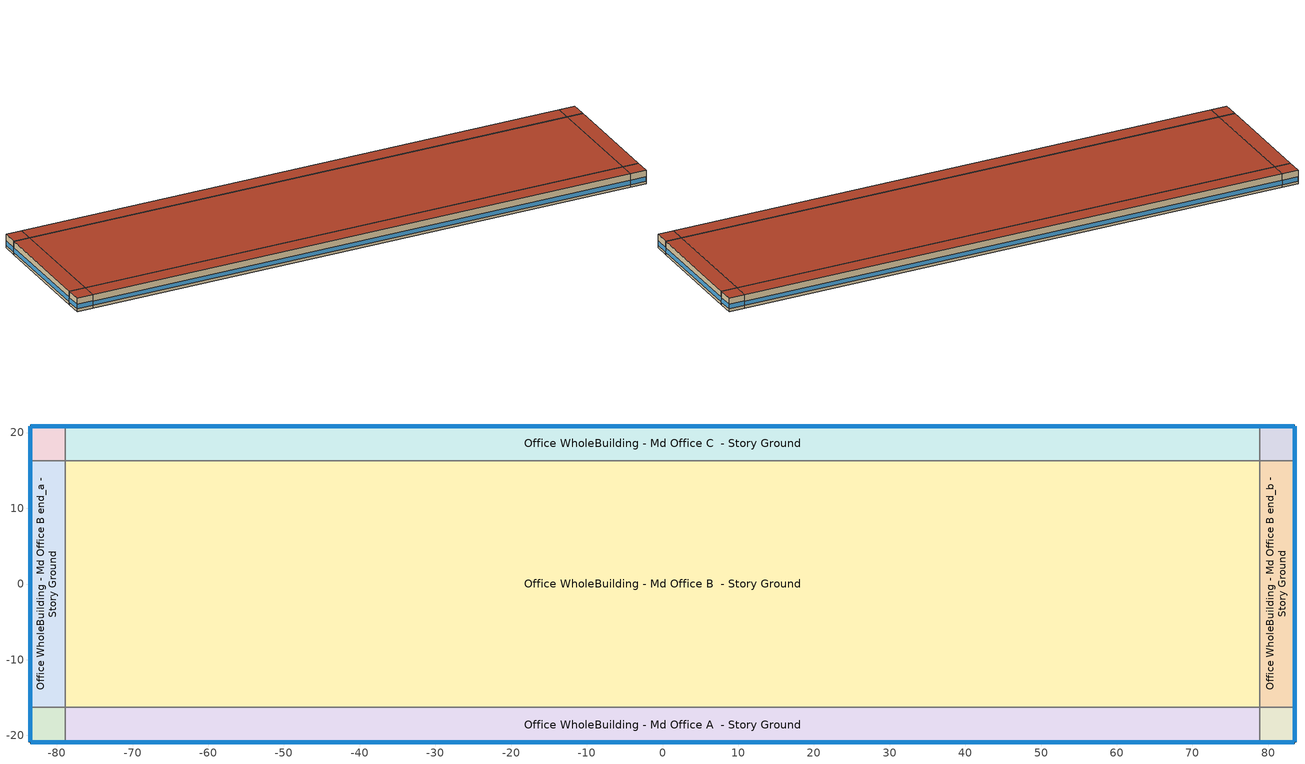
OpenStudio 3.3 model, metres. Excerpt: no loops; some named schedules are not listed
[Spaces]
Office WholeBuilding - Md Office A end_a - Story Ground
 floor ground (Typical Insulated Carpeted 6in Slab Floor): -83.47,-20.87 -83.47,-16.3 -78.9,-16.3 -78.9,-20.87 z0
 wall outside (Typical Insulated Exterior Mass Wall R-8.13 1): -83.47,-16.3 -83.47,-20.87 -78.9,-20.87 z0:3.96
 wall to Office WholeBuilding - Md Office B end_a - Story Ground: -78.9,-16.3 -83.47,-16.3 z0:3.96
 wall to Office WholeBuilding - Md Office A  - Story Ground: -78.9,-20.87 -78.9,-16.3 z0:3.96
 window (U 0.62 SHGC 0.25 Dbl Ref-C-H Clr 6mm/6mm Air): -83.47,-16.32 -83.47,-20.84 / -83.45,-20.87 -78.93,-20.87 z0.76:2.08
 roof outside (Typical IEAD Roof - Highly Reflective R-20.83 1): -78.9,-20.87 -78.9,-16.3 -83.47,-16.3 -83.47,-20.87 z3.96
Office WholeBuilding - Md Office B end_a - Story Ground
 floor ground (Typical Insulated Carpeted 6in Slab Floor): -83.47,-16.3 -83.47,16.3 -78.9,16.3 -78.9,-16.3 z0
 wall outside (Typical Insulated Exterior Mass Wall R-8.13 1): -83.47,16.3 -83.47,-16.3 z0:3.96
 wall to Office WholeBuilding - Md Office C end_a - Story Ground: -78.9,16.3 -83.47,16.3 z0:3.96
 wall to Office WholeBuilding - Md Office B  - Story Ground: -78.9,-16.3 -78.9,16.3 z0:3.96
 window (U 0.62 SHGC 0.25 Dbl Ref-C-H Clr 6mm/6mm Air): -83.47,16.27 -83.47,-16.27 z0.76:2.07
 roof outside (Typical IEAD Roof - Highly Reflective R-20.83 1): -78.9,-16.3 -78.9,16.3 -83.47,16.3 -83.47,-16.3 z3.96
Office WholeBuilding - Md Office C end_a - Story Ground
 floor ground (Typical Insulated Carpeted 6in Slab Floor): -83.47,16.3 -83.47,20.87 -78.9,20.87 -78.9,16.3 z0
 wall outside (Typical Insulated Exterior Mass Wall R-8.13 1): -78.9,20.87 -83.47,20.87 -83.47,16.3 z0:3.96
 wall to Office WholeBuilding - Md Office C  - Story Ground: -78.9,16.3 -78.9,20.87 z0:3.96
 window (U 0.62 SHGC 0.25 Dbl Ref-C-H Clr 6mm/6mm Air): -83.47,20.84 -83.47,16.32 / -78.93,20.87 -83.45,20.87 z0.76:2.08
 roof outside (Typical IEAD Roof - Highly Reflective R-20.83 1): -78.9,16.3 -78.9,20.87 -83.47,20.87 -83.47,16.3 z3.96
Office WholeBuilding - Md Office A  - Story Ground
 floor ground (Typical Insulated Carpeted 6in Slab Floor): -78.9,-20.87 -78.9,-16.3 78.9,-16.3 78.9,-20.87 z0
 wall outside (Typical Insulated Exterior Mass Wall R-8.13 1): -78.9,-20.87 78.9,-20.87 z0:3.96
 wall to Office WholeBuilding - Md Office B  - Story Ground: 78.9,-16.3 -78.9,-16.3 z0:3.96
 wall to Office WholeBuilding - Md Office A end_b - Story Ground: 78.9,-20.87 78.9,-16.3 z0:3.96
 window (U 0.62 SHGC 0.25 Dbl Ref-C-H Clr 6mm/6mm Air): -78.88,-20.87 78.88,-20.87 z0.76:2.07
 roof outside (Typical IEAD Roof - Highly Reflective R-20.83 1): 78.9,-20.87 78.9,-16.3 -78.9,-16.3 -78.9,-20.87 z3.96
Office WholeBuilding - Md Office B  - Story Ground
 floor ground (Typical Insulated Carpeted 6in Slab Floor): -78.9,-16.3 -78.9,16.3 78.9,16.3 78.9,-16.3 z0
 wall to Office WholeBuilding - Md Office C  - Story Ground: 78.9,16.3 -78.9,16.3 z0:3.96
 wall to Office WholeBuilding - Md Office B end_b - Story Ground: 78.9,-16.3 78.9,16.3 z0:3.96
 roof outside (Typical IEAD Roof - Highly Reflective R-20.83 1): 78.9,-16.3 78.9,16.3 -78.9,16.3 -78.9,-16.3 z3.96
Office WholeBuilding - Md Office C  - Story Ground
 floor ground (Typical Insulated Carpeted 6in Slab Floor): -78.9,16.3 -78.9,20.87 78.9,20.87 78.9,16.3 z0
 wall outside (Typical Insulated Exterior Mass Wall R-8.13 1): 78.9,20.87 -78.9,20.87 z0:3.96
 wall to Office WholeBuilding - Md Office C end_b - Story Ground: 78.9,16.3 78.9,20.87 z0:3.96
 window (U 0.62 SHGC 0.25 Dbl Ref-C-H Clr 6mm/6mm Air): 78.88,20.87 -78.88,20.87 z0.76:2.07
 roof outside (Typical IEAD Roof - Highly Reflective R-20.83 1): 78.9,16.3 78.9,20.87 -78.9,20.87 -78.9,16.3 z3.96
Office WholeBuilding - Md Office A end_b - Story Ground
 floor ground (Typical Insulated Carpeted 6in Slab Floor): 78.9,-20.87 78.9,-16.3 83.47,-16.3 83.47,-20.87 z0
 wall outside (Typical Insulated Exterior Mass Wall R-8.13 1): 78.9,-20.87 83.47,-20.87 83.47,-16.3 z0:3.96
 wall to Office WholeBuilding - Md Office B end_b - Story Ground: 83.47,-16.3 78.9,-16.3 z0:3.96
 window (U 0.62 SHGC 0.25 Dbl Ref-C-H Clr 6mm/6mm Air): 83.47,-20.84 83.47,-16.32 / 78.93,-20.87 83.45,-20.87 z0.76:2.08
 roof outside (Typical IEAD Roof - Highly Reflective R-20.83 1): 83.47,-20.87 83.47,-16.3 78.9,-16.3 78.9,-20.87 z3.96
Office WholeBuilding - Md Office B end_b - Story Ground
 floor ground (Typical Insulated Carpeted 6in Slab Floor): 78.9,-16.3 78.9,16.3 83.47,16.3 83.47,-16.3 z0
 wall outside (Typical Insulated Exterior Mass Wall R-8.13 1): 83.47,-16.3 83.47,16.3 z0:3.96
 wall to Office WholeBuilding - Md Office C end_b - Story Ground: 83.47,16.3 78.9,16.3 z0:3.96
 window (U 0.62 SHGC 0.25 Dbl Ref-C-H Clr 6mm/6mm Air): 83.47,-16.27 83.47,16.27 z0.76:2.07
 roof outside (Typical IEAD Roof - Highly Reflective R-20.83 1): 83.47,-16.3 83.47,16.3 78.9,16.3 78.9,-16.3 z3.96
Office WholeBuilding - Md Office C end_b - Story Ground
 floor ground (Typical Insulated Carpeted 6in Slab Floor): 78.9,16.3 78.9,20.87 83.47,20.87 83.47,16.3 z0
 wall outside (Typical Insulated Exterior Mass Wall R-8.13 1): 83.47,16.3 83.47,20.87 78.9,20.87 z0:3.96
 window (U 0.62 SHGC 0.25 Dbl Ref-C-H Clr 6mm/6mm Air): 83.45,20.87 78.93,20.87 / 83.47,16.32 83.47,20.84 z0.76:2.08
 roof outside (Typical IEAD Roof - Highly Reflective R-20.83 1): 83.47,16.3 83.47,20.87 78.9,20.87 78.9,16.3 z3.96
[Site]
Duluth: Latitude {deg}=46.83; Longitude {deg}=-92.18; Time Zone {hr}=-6; Elevation {m}=432; Terrain=City
[Site:WaterMainsTemperature]
Calculation Method=Correlation; Annual Average Outdoor Air Temperature {C}=19.1133; Maximum Difference In Monthly Average Outdoor Air Temperatures {deltaC}=11.61
[ClimateZones]
Climate Zone Institution Name 1=ASHRAE; Climate Zone Document Name 1=ANSI/ASHRAE Standard 169; Climate Zone Document Year 1=2006; Climate Zone Value 1=ASHRAE 169-2013-3B; Climate Zone Institution Name 2=CEC; Climate Zone Document Name 2=California Climate Zone Descriptions; Climate Zone Document Year 2=1995
[Building]
ComStock 90.1-2010|MediumOffice: Default Construction Set=Res ComStock 90.1-2010 - Office - ASHRAE 169-2013-3B; Default Schedule Set=Building Default Schedule Set; Standards Building Type=Office
[Site:GroundTemperature:FCfactorMethod]
January Ground Temperature {C}=18.3; February Ground Temperature {C}=11.2; March Ground Temperature {C}=6.8; April Ground Temperature {C}=8.1; May Ground Temperature {C}=10.3; June Ground Temperature {C}=12.5; July Ground Temperature {C}=19.2; August Ground Temperature {C}=23.8; September Ground Temperature {C}=27.9; October Ground Temperature {C}=27.5; November Ground Temperature {C}=26.3; December Ground Temperature {C}=23.4
[SizingPeriod:DesignDay] Barometric Pressure {Pa}=98934; Sky Clearness=0; Rain Indicator=No; Snow Indicator=No; Day of Month=21; Daylight Saving Time Indicator=No; Dry-Bulb Temperature Range Modifier Type=DefaultMultipliers
Name | Maximum Dry-Bulb Temperature {C} | Daily Dry-Bulb Temperature Range {deltaC} | Wind Speed {m/s} | Wind Direction {deg} | Month | Day Type | Humidity Condition Type | Wetbulb or DewPoint at Maximum Dry-Bulb {C} | Solar Model Indicator | ASHRAE Clear Sky Optical Depth for Beam Irradiance | ASHRAE Clear Sky Optical Depth for Diffuse Irradiance
Chicago Ohare Intl Ap Ann Htg 99.6% Condns DB | -20 | 0 | 4.9 | 270 | 1 | WinterDesignDay | Wetbulb | -20 | ASHRAEClearSky
Chicago Ohare Intl Ap Ann Hum_n 99.6% Condns DP=>MCDB | -19.2 | 0 | 4.9 | 270 | 1 | WinterDesignDay | Dewpoint | -25.7 | ASHRAEClearSky
Chicago Ohare Intl Ap Ann Htg Wind 99.6% Condns WS=>MCDB | -3.5 | 0 | 12.4 | 270 | 1 | WinterDesignDay | Wetbulb | -3.5 | ASHRAEClearSky
Chicago Ohare Intl Ap Ann Clg .4% Condns DB=>MWB | 33.3 | 10.5 | 5.2 | 230 | 7 | SummerDesignDay | Wetbulb | 23.7 | ASHRAETau | 0.455 | 2.05
[DefaultConstructionSet]
Res ComStock 90.1-2010 - Office - ASHRAE 169-2013-3B: Default Exterior Surface Constructions=Default Surface Constructions 1; Default Interior Surface Constructions=Default Surface Constructions 2; Default Ground Contact Surface Constructions=Default Surface Constructions 3; Default Exterior SubSurface Constructions=Default Sub Surface Constructions 1; Default Interior SubSurface Constructions=Default Sub Surface Constructions 2; Interior Partition Construction=Typical Interior Partition
[DefaultSurfaceConstructions]
Name | Floor Construction | Wall Construction | Roof Ceiling Construction
Default Surface Constructions 1 | Typical Insulated Exterior Mass Floor R-9.35 | Typical Insulated Exterior Mass Wall R-8.13 | Typical IEAD Roof - Highly Reflective R-20.83
Default Surface Constructions 2 | Typical Interior Floor | Typical Interior Wall | Typical Interior Ceiling
Default Surface Constructions 3 | Smallhotel 2010 Slab Floor | Typical Insulated Basement Mass Wall
[Construction]
Typical Insulated Exterior Mass Floor R-9.35: Typical Insulation R-6.78, 4 in. Normalweight Concrete Floor, Typical Carpet Pad
Typical Insulated Exterior Mass Wall R-8.13: 1IN Stucco, 8IN CONCRETE HW RefBldg, Typical Insulation R-5.74, 1/2IN Gypsum
Typical IEAD Roof - Highly Reflective R-20.83: Roof Membrane - Highly Reflective, Typical Insulation R-19.72, Metal Roof Surface
Typical Interior Floor: 100mm Normalweight concrete floor, CP02 CARPET PAD
Typical Interior Wall: G01 13mm gypsum board, G01 13mm gypsum board
Typical Interior Ceiling: CP02 CARPET PAD, 100mm Normalweight concrete floor
Smallhotel 2010 Slab Floor: 8 in. Normalweight Concrete Floor, CP02 CARPET PAD
Typical Insulated Basement Mass Wall: 8 in. Concrete Block Basement Wall
U 0.62 SHGC 0.25 Dbl Ref-C-H Clr 6mm/6mm Air: REF C CLEAR HI 6MM, AIR 6MM, CLEAR 6MM
Typical Insulated Metal Door R-1.43: F08 Metal surface, Typical Insulation R-0.58
U 0.88 SHGC 0.16 Sgl Ref-A-L Clr 6mm: REF A CLEAR LO 6MM
Typical Overhead Door R-0.86: Typical Insulation R-0.01
U 1.17 SHGC 0.39 Simple Glazing Skylight U-1.17 SHGC 0.39: U 1.17 SHGC 0.39 Simple Glazing U-1.17 SHGC 0.39
Typical Interior Window: Clear 3mm
Typical Interior Door; Typical Interior Partition: G05 25mm wood
InteriorFurnishings 1: Std Wood 6inch 1
Typical Insulated Carpeted 6in Slab Floor: 6 in. Normalweight Concrete Floor, Typical Carpet Pad
Typical IEAD Roof - Highly Reflective R-20.83 1: Roof Membrane - Highly Reflective, Typical Insulation R-19.72 1, Metal Roof Surface
Typical Insulated Exterior Mass Wall R-8.13 1: 1IN Stucco, 8IN CONCRETE HW RefBldg, Typical Insulation R-5.74 1, 1/2IN Gypsum
[Material:NoMass] Roughness=Smooth; Thermal Absorptance=0.9; Solar Absorptance=0.7
Name | Thermal Resistance {m2-K/W} | Visible Absorptance
Typical Insulation R-6.78 | 1.19347 | 0.7
Typical Carpet Pad; CP02 CARPET PAD | 0.21648 | 0.8
Typical Insulation R-5.74; Typical Insulation R-5.74 1 | 1.01115 | 0.7
Typical Insulation R-19.72; Typical Insulation R-19.72 1 | 3.4722 | 0.7
Typical Insulation R-0.58 | 0.101875 | 0.7
Typical Insulation R-0.01 | 0.001 | 0.7
[Material]
Name | Roughness | Thickness {m} | Conductivity {W/m-K} | Density {kg/m3} | Specific Heat {J/kg-K} | Thermal Absorptance | Solar Absorptance | Visible Absorptance
4 in. Normalweight Concrete Floor | MediumRough | 0.1016 | 2.31 | 2322 | 832 | 0.9 | 0.7 | 0.7
1IN Stucco | Smooth | 0.0253 | 0.6918 | 1858 | 837 | 0.9 | 0.7 | 0.92
8IN CONCRETE HW RefBldg | Rough | 0.2032 | 1.311 | 2240 | 836.8 | 0.9 | 0.7 | 0.7
1/2IN Gypsum | Smooth | 0.0127 | 0.16 | 784.9 | 830 | 0.9 | 0.4 | 0.4
Roof Membrane - Highly Reflective | VeryRough | 0.0095 | 0.16 | 1121.29 | 1460 | 0.75 | 0.45 | 0.7
Metal Roof Surface; F08 Metal surface | Smooth | 0.0008 | 45.28 | 7824 | 500 | 0.9 | 0.7 | 0.7
100mm Normalweight concrete floor | MediumRough | 0.1016 | 2.31045 | 2322 | 832.557 | 0.9 | 0.7 | 0.7
G01 13mm gypsum board | Smooth | 0.0127 | 0.160031 | 800.001 | 1090.73 | 0.9 | 0.7 | 0.5
8 in. Normalweight Concrete Floor | MediumRough | 0.2032 | 2.31 | 2322 | 832 | 0.9 | 0.7 | 0.7
8 in. Concrete Block Basement Wall | MediumRough | 0.2032 | 1.326 | 1842 | 912 | 0.9 | 0.7 | 0.7
G05 25mm wood | MediumSmooth | 0.0254 | 0.15 | 608 | 1630 | 0.9 | 0.5 | 0.5
Std Wood 6inch 1 | MediumSmooth | 0.15 | 0.12 | 540 | 1210 | 0.9 | 0.7 | 0.7
6 in. Normalweight Concrete Floor | MediumRough | 0.1524 | 2.31 | 2322 | 832 | 0.9 | 0.7 | 0.7
[DefaultSubSurfaceConstructions]
Name | Fixed Window Construction | Operable Window Construction | Door Construction | Glass Door Construction | Overhead Door Construction | Skylight Construction | Tubular Daylight Dome Construction | Tubular Daylight Diffuser Construction
Default Sub Surface Constructions 1 | U 0.62 SHGC 0.25 Dbl Ref-C-H Clr 6mm/6mm Air | U 0.62 SHGC 0.25 Dbl Ref-C-H Clr 6mm/6mm Air | Typical Insulated Metal Door R-1.43 | U 0.88 SHGC 0.16 Sgl Ref-A-L Clr 6mm | Typical Overhead Door R-0.86 | U 1.17 SHGC 0.39 Simple Glazing Skylight U-1.17 SHGC 0.39 | Typical Interior Window | Typical Interior Window
Default Sub Surface Constructions 2 | Typical Interior Window | Typical Interior Window | Typical Interior Door
[WindowMaterial:Glazing] Optical Data Type=SpectralAverage; Infrared Transmittance at Normal Incidence=0; Front Side Infrared Hemispherical Emissivity=0.84; Conductivity {W/m-K}=0.9; Dirt Correction Factor for Solar and Visible Transmittance=1; Solar Diffusing=No
Name | Thickness {m} | Solar Transmittance at Normal Incidence | Front Side Solar Reflectance at Normal Incidence | Back Side Solar Reflectance at Normal Incidence | Visible Transmittance at Normal Incidence | Front Side Visible Reflectance at Normal Incidence | Back Side Visible Reflectance at Normal Incidence | Back Side Infrared Hemispherical Emissivity
REF C CLEAR HI 6MM | 0.006 | 0.2 | 0.16 | 0.39 | 0.22 | 0.17 | 0.35 | 0.55
CLEAR 6MM | 0.006 | 0.775 | 0.071 | 0.071 | 0.881 | 0.08 | 0.08 | 0.84
REF A CLEAR LO 6MM | 0.006 | 0.066 | 0.341 | 0.493 | 0.08 | 0.41 | 0.37 | 0.4
Clear 3mm | 0.003 | 0.837 | 0.075 | 0.075 | 0.898 | 0.081 | 0.081 | 0.84
[WindowMaterial:Gas]
AIR 6MM: Gas Type=Air; Thickness {m}=0.0063
[WindowMaterial:SimpleGlazingSystem]
U 1.17 SHGC 0.39 Simple Glazing U-1.17 SHGC 0.39: U-Factor {W/m2-K}=6.64357; Solar Heat Gain Coefficient=0.39; Visible Transmittance=0.23
[SpaceType]
Office WholeBuilding - Md Office - ComStock 90.1-2010: Default Schedule Set=Office WholeBuilding - Md Office Schedule Set; Design Specification Outdoor Air Object=Office WholeBuilding - Md Office Ventilation; Standards Building Type=Office; Standards Space Type=WholeBuilding - Md Office
[BuildingStory]
Story Ground: Nominal Z Coordinate {m}=0; Nominal Floor to Floor Height {m}=3.9624
[Space] Space Type=Office WholeBuilding - Md Office - ComStock 90.1-2010; Building Story=Story Ground
Name | Thermal Zone
Office WholeBuilding - Md Office A end_a - Story Ground | Zone Office WholeBuilding - Md Office A end_a - Story Ground
Office WholeBuilding - Md Office B end_a - Story Ground | Zone Office WholeBuilding - Md Office B end_a - Story Ground
Office WholeBuilding - Md Office C end_a - Story Ground | Zone Office WholeBuilding - Md Office C end_a - Story Ground
Office WholeBuilding - Md Office A  - Story Ground | Zone Office WholeBuilding - Md Office A  - Story Ground
Office WholeBuilding - Md Office B  - Story Ground | Zone Office WholeBuilding - Md Office B  - Story Ground
Office WholeBuilding - Md Office C  - Story Ground | Zone Office WholeBuilding - Md Office C  - Story Ground
Office WholeBuilding - Md Office A end_b - Story Ground | Zone Office WholeBuilding - Md Office A end_b - Story Ground
Office WholeBuilding - Md Office B end_b - Story Ground | Zone Office WholeBuilding - Md Office B end_b - Story Ground
Office WholeBuilding - Md Office C end_b - Story Ground | Zone Office WholeBuilding - Md Office C end_b - Story Ground
[ThermalZone] Multiplier=1; Use Ideal Air Loads=No
Name | Thermostat | Humidistat | Primary Daylighting Control | Fraction of Zone Controlled by Primary Daylighting Control
Zone Office WholeBuilding - Md Office A end_a - Story Ground | Office WholeBuilding - Md Office - ComStock 90.1-2010 Thermostat 1 | Zone Control Humidistat 2
Zone Office WholeBuilding - Md Office B end_a - Story Ground | Office WholeBuilding - Md Office - ComStock 90.1-2010 Thermostat 4 | Zone Control Humidistat 5 | Office WholeBuilding - Md Office B end_a - Story Ground Daylt Sensor 1 | 0.308
Zone Office WholeBuilding - Md Office C end_a - Story Ground | Office WholeBuilding - Md Office - ComStock 90.1-2010 Thermostat 7 | Zone Control Humidistat 8
Zone Office WholeBuilding - Md Office A  - Story Ground | Office WholeBuilding - Md Office - ComStock 90.1-2010 Thermostat | Zone Control Humidistat 1 | Office WholeBuilding - Md Office A  - Story Ground Daylt Sensor 1 | 0.308
Zone Office WholeBuilding - Md Office B  - Story Ground | Office WholeBuilding - Md Office - ComStock 90.1-2010 Thermostat 3 | Zone Control Humidistat 4
Zone Office WholeBuilding - Md Office C  - Story Ground | Office WholeBuilding - Md Office - ComStock 90.1-2010 Thermostat 6 | Zone Control Humidistat 7 | Office WholeBuilding - Md Office C  - Story Ground Daylt Sensor 1 | 0.308
Zone Office WholeBuilding - Md Office A end_b - Story Ground | Office WholeBuilding - Md Office - ComStock 90.1-2010 Thermostat 2 | Zone Control Humidistat 3
Zone Office WholeBuilding - Md Office B end_b - Story Ground | Office WholeBuilding - Md Office - ComStock 90.1-2010 Thermostat 5 | Zone Control Humidistat 6 | Office WholeBuilding - Md Office B end_b - Story Ground Daylt Sensor 1 | 0.308
Zone Office WholeBuilding - Md Office C end_b - Story Ground | Office WholeBuilding - Md Office - ComStock 90.1-2010 Thermostat 8 | Zone Control Humidistat 9
[People:Definition]
Office WholeBuilding - Md Office People Definition: Number of People Calculation Method=People/Area; People per Space Floor Area {person/m2}=0.0538196; Fraction Radiant=0.3
[People]
Office WholeBuilding - Md Office People: People Definition=Office WholeBuilding - Md Office People Definition; Space or SpaceType=Office WholeBuilding - Md Office - ComStock 90.1-2010; Work Efficiency Schedule=Work Efficiency Schedule; Clothing Insulation Schedule=Clothing Schedule; Air Velocity Schedule=Air Velocity Schedule; Multiplier=1
[Lights:Definition]
Office WholeBuilding - Md Office Lights Definition: Design Level Calculation Method=Watts/Area; Watts per Space Floor Area {W/m2}=11.3021; Fraction Radiant=0.7; Fraction Visible=0.2; Return Air Fraction=0
[Lights]
Office WholeBuilding - Md Office Lights: Lights Definition=Office WholeBuilding - Md Office Lights Definition; Space or SpaceType=Office WholeBuilding - Md Office - ComStock 90.1-2010; Schedule=Office BLDG_LIGHT_EndUseData BPR Adjusted; Fraction Replaceable=1
[ElectricEquipment:Definition]
Office WholeBuilding - Md Office Elec Equip Definition: Design Level Calculation Method=Watts/Area; Watts per Space Floor Area {W/m2}=2.84475; Fraction Latent=0; Fraction Radiant=0.5; Fraction Lost=0
[ElectricEquipment]
Office WholeBuilding - Md Office Elec Equip: Electric Equipment Definition=Office WholeBuilding - Md Office Elec Equip Definition; Space or SpaceType=Office WholeBuilding - Md Office - ComStock 90.1-2010; Schedule=Office BLDG_EQUIP_EndUseData BPR Adjusted
[DesignSpecification:OutdoorAir]
Office WholeBuilding - Md Office Ventilation: Outdoor Air Method=Sum; Outdoor Air Flow per Floor Area {m3/s-m2}=0.0004318
[DefaultScheduleSet]
Name | Number of People Schedule | People Activity Level Schedule | Lighting Schedule | Electric Equipment Schedule | Infiltration Schedule | Hours of Operation Schedule
Office WholeBuilding - Md Office Schedule Set | OfficeMedium BLDG_OCC_SCH | OfficeMedium ACTIVITY_SCH | Office BLDG_LIGHT_EndUseData | Office BLDG_EQUIP_EndUseData | OfficeMedium INFIL_SCH_PNNL
Building Default Schedule Set |  |  |  |  |  | Building Hours of Operation NonResidential
[SpaceInfiltration:DesignFlowRate] Schedule=Always On Discrete; Design Flow Rate Calculation Method=Flow/ExteriorArea; Constant Term Coefficient=0; Temperature Term Coefficient=0; Velocity Term Coefficient=0.224; Velocity Squared Term Coefficient=0
Name | Space or SpaceType | Flow per Exterior Surface Area {m3/s-m2}
Office WholeBuilding - Md Office A  - Story Ground Infiltration | Office WholeBuilding - Md Office A  - Story Ground | 0.000264445
Office WholeBuilding - Md Office A end_a - Story Ground Infiltration | Office WholeBuilding - Md Office A end_a - Story Ground | 0.000361193
Office WholeBuilding - Md Office A end_b - Story Ground Infiltration | Office WholeBuilding - Md Office A end_b - Story Ground | 0.000361193
Office WholeBuilding - Md Office B end_a - Story Ground Infiltration | Office WholeBuilding - Md Office B end_a - Story Ground | 0.000264445
Office WholeBuilding - Md Office B end_b - Story Ground Infiltration | Office WholeBuilding - Md Office B end_b - Story Ground | 0.000264445
Office WholeBuilding - Md Office C  - Story Ground Infiltration | Office WholeBuilding - Md Office C  - Story Ground | 0.000264445
Office WholeBuilding - Md Office C end_a - Story Ground Infiltration | Office WholeBuilding - Md Office C end_a - Story Ground | 0.000361193
Office WholeBuilding - Md Office C end_b - Story Ground Infiltration | Office WholeBuilding - Md Office C end_b - Story Ground | 0.000361193
[Exterior:Lights:Definition]
Name | Design Level {W}
Parking Areas and Drives Def (W/ft^2) | 0.045444
Building Facades Def (W/ft^2) | 0.2
Main Entries Def (W/ft) | 30
Other Doors Def (W/ft) | 20
[Exterior:Lights] Control Option=AstronomicalClock
Name | Exterior Lights Definition | Schedule | Multiplier
Parking Areas and Drives | Parking Areas and Drives Def (W/ft^2) | Schedule Ruleset 2 | 121500
Building Facades | Building Facades Def (W/ft^2) | Schedule Ruleset 1 | 17801
Main Entries | Main Entries Def (W/ft) | Schedule Ruleset 2 | 60
Other Doors | Other Doors Def (W/ft) | Schedule Ruleset 2 | 90
[Daylighting:Control] Position Z-Coordinate {m}=0.762; Illuminance Setpoint {lux}=500; Lighting Control Type=Stepped; Minimum Input Power Fraction for Continuous Dimming Control=0.3; Minimum Light Output Fraction for Continuous Dimming Control=0.2; Number of Stepped Control Steps=3; Probability Lighting will be Reset When Needed in Manual Stepped Control=1; Maximum Allowable Discomfort Glare Index=22
Name | Space | Position X-Coordinate {m} | Position Y-Coordinate {m}
Office WholeBuilding - Md Office A  - Story Ground Daylt Sensor 1 | Office WholeBuilding - Md Office A  - Story Ground | 78.9009 | 1.36621
Office WholeBuilding - Md Office B end_a - Story Ground Daylt Sensor 1 | Office WholeBuilding - Md Office B end_a - Story Ground | 1.36728 | 16.2962
Office WholeBuilding - Md Office B end_b - Story Ground Daylt Sensor 1 | Office WholeBuilding - Md Office B end_b - Story Ground | 3.20472 | 16.2962
Office WholeBuilding - Md Office C  - Story Ground Daylt Sensor 1 | Office WholeBuilding - Md Office C  - Story Ground | 78.9009 | 3.20579
[ThermostatSetpoint:DualSetpoint] Heating Setpoint Temperature Schedule=Office HtgSetp_Enduse; Cooling Setpoint Temperature Schedule=Office ClgSetp_Enduse
Office WholeBuilding - Md Office - ComStock 90.1-2010 Thermostat; Office WholeBuilding - Md Office - ComStock 90.1-2010 Thermostat 1; Office WholeBuilding - Md Office - ComStock 90.1-2010 Thermostat 2; Office WholeBuilding - Md Office - ComStock 90.1-2010 Thermostat 3; Office WholeBuilding - Md Office - ComStock 90.1-2010 Thermostat 4; Office WholeBuilding - Md Office - ComStock 90.1-2010 Thermostat 5; Office WholeBuilding - Md Office - ComStock 90.1-2010 Thermostat 6; Office WholeBuilding - Md Office - ComStock 90.1-2010 Thermostat 7; Office WholeBuilding - Md Office - ComStock 90.1-2010 Thermostat 8
[InternalMass:Definition]
Internal Mass Definition 2: Construction=InteriorFurnishings 1; Design Level Calculation Method=SurfaceArea/Area; Surface Area per Space Floor Area=2
[InternalMass] Internal Mass Definition=Internal Mass Definition 2; Multiplier=1
Name | Space or SpaceType
Office WholeBuilding - Md Office B end_b - Story Ground Mass | Office WholeBuilding - Md Office B end_b - Story Ground
Office WholeBuilding - Md Office A end_b - Story Ground Mass | Office WholeBuilding - Md Office A end_b - Story Ground
Office WholeBuilding - Md Office C  - Story Ground Mass | Office WholeBuilding - Md Office C  - Story Ground
Office WholeBuilding - Md Office B  - Story Ground Mass | Office WholeBuilding - Md Office B  - Story Ground
Office WholeBuilding - Md Office C end_b - Story Ground Mass | Office WholeBuilding - Md Office C end_b - Story Ground
Office WholeBuilding - Md Office A end_a - Story Ground Mass | Office WholeBuilding - Md Office A end_a - Story Ground
Office WholeBuilding - Md Office B end_a - Story Ground Mass | Office WholeBuilding - Md Office B end_a - Story Ground
Office WholeBuilding - Md Office C end_a - Story Ground Mass | Office WholeBuilding - Md Office C end_a - Story Ground
Office WholeBuilding - Md Office A  - Story Ground Mass | Office WholeBuilding - Md Office A  - Story Ground
[ZoneControl:Humidistat]
Zone Control Humidistat 1; Zone Control Humidistat 2; Zone Control Humidistat 3; Zone Control Humidistat 4; Zone Control Humidistat 5; Zone Control Humidistat 6; Zone Control Humidistat 7; Zone Control Humidistat 8; Zone Control Humidistat 9
[Schedule:Ruleset]
Name | Default Day Schedule | Summer Design Day Schedule | Winter Design Day Schedule
Clothing Schedule | Clothing Schedule Default Winter Clothes
Air Velocity Schedule | Air Velocity Schedule Default
Work Efficiency Schedule | Work Efficiency Schedule Default
OfficeMedium BLDG_OCC_SCH | OfficeMedium BLDG_OCC_SCH Default | OfficeMedium BLDG_OCC_SCH Summer Design Day | OfficeMedium BLDG_OCC_SCH Winter Design Day
OfficeMedium ACTIVITY_SCH | OfficeMedium ACTIVITY_SCH Default | OfficeMedium ACTIVITY_SCH Summer Design Day | OfficeMedium ACTIVITY_SCH Winter Design Day
Office BLDG_LIGHT_EndUseData | Schedule Day 5 | Office BLDG_LIGHT_EndUseData Summer Design Day | Office BLDG_LIGHT_EndUseData Winter Design Day
Office BLDG_EQUIP_EndUseData | Schedule Day 8 | Office BLDG_EQUIP_EndUseData Summer Design Day | Office BLDG_EQUIP_EndUseData Winter Design Day
OfficeMedium INFIL_SCH_PNNL | OfficeMedium INFIL_SCH_PNNL Default | OfficeMedium INFIL_SCH_PNNL Summer Design Day | OfficeMedium INFIL_SCH_PNNL Winter Design Day
Schedule Ruleset 1 | Schedule Day 13
Schedule Ruleset 2 | Schedule Day 14
Office HtgSetp_Enduse | Schedule Day 19 | Office HtgSetp_Enduse Summer Design Day | Office HtgSetp_Enduse Winter Design Day
Office ClgSetp_Enduse | Schedule Day 22 | Office ClgSetp_Enduse Summer Design Day | Office ClgSetp_Enduse Winter Design Day
Building Hours of Operation NonResidential | Building Hours of Operation NonResidential Default | Building Hours of Operation NonResidential Summer Design Day | Building Hours of Operation NonResidential Winter Design Day
Office BLDG_LIGHT_EndUseData BPR Adjusted | Schedule Day 23 | Office BLDG_LIGHT_EndUseData Summer Design Day 1 | Office BLDG_LIGHT_EndUseData Winter Design Day 1
Office BLDG_EQUIP_EndUseData BPR Adjusted | Schedule Day 24 | Office BLDG_EQUIP_EndUseData Summer Design Day 1 | Office BLDG_EQUIP_EndUseData Winter Design Day 1
[Schedule:Day]
Clothing Schedule Default Winter Clothes; Office BLDG_LIGHT_EndUseData Summer Design Day; Office BLDG_EQUIP_EndUseData Summer Design Day; OfficeMedium INFIL_SCH_PNNL Default; Building Hours of Operation NonResidential Winter Design Day; Building Hours of Operation NonResidential Summer Design Day; Office BLDG_LIGHT_EndUseData Summer Design Day 1; Office BLDG_EQUIP_EndUseData Summer Design Day 1: 24, 0, 1
Air Velocity Schedule Default: 24, 0, 0.2
Work Efficiency Schedule Default; OfficeMedium BLDG_OCC_SCH Winter Design Day; Office BLDG_LIGHT_EndUseData Winter Design Day; Office BLDG_EQUIP_EndUseData Winter Design Day; Office BLDG_LIGHT_EndUseData Winter Design Day 1; Office BLDG_EQUIP_EndUseData Winter Design Day 1: 24, 0, 0
OfficeMedium BLDG_OCC_SCH Default: Yes, 6, 0, 0, 18, 0, 0.05, 24, 0, 0
OfficeMedium BLDG_OCC_SCH Summer Design Day: 6, 0, 0, 22, 0, 1, 24, 0, 0.05
OfficeMedium ACTIVITY_SCH Default: Yes, 24, 0, 120
OfficeMedium ACTIVITY_SCH Winter Design Day; OfficeMedium ACTIVITY_SCH Summer Design Day: 24, 0, 120
Schedule Day 5: Yes, 0, 5, 0.0414315, 0, 15, 0.0408596, 0, 25, 0.0402878, 0, 35, 0.0397159, 0, 45, 0.0391441, 0, 55, 0.0385722, 1, 5, 0.0380004, 1, 15, 0.0374285, 1, 25, 0.0368567, 1, 35, 0.0362848, 1, 45, 0.035713, 1, 55, 0.0351411, 2, 5, 0.0345693, 2, 15, 0.0339974, 2, 24, 0.0342502, 2, 34, 0.0345029, 2, 44, 0.0347557, 2, 54, 0.0350084, 3, 4, 0.0352612, 3, 14, 0.0355139, 3, 15, 0.0355139, 3, 24, 0.0367953, 3, 34, 0.0380766, 3, 44, 0.039358, 3, 54, 0.0406393, 4, 4, 0.0419207, 4, 15, 0.043202, 4, 25, 0.0421597, 4, 35, 0.0411173, 4, 45, 0.040075, 4, 55, 0.0390327, 5, 5, 0.0379903, 5, 15, 0.036948, 5, 25, 0.0370792, 5, 35, 0.0372103, 5, 45, 0.0373415, 5, 55, 0.0374727, 6, 5, 0.0376039, 6, 15, 0.037735, 6, 25, 0.0419384, 6, 35, 0.0461417, 6, 45, 0.050345, 6, 55, 0.0545484, 7, 5, 0.0587517, 7, 15, 0.0629551, 7, 25, 0.0723684, 7, 35, 0.0817818, 7, 45, 0.0911952, 7, 55, 0.100609, 8, 5, 0.110022, 8, 15, 0.119435, 8, 24, 0.152559, 8, 34, 0.185683, 8, 44, 0.218807, 8, 54, 0.251931, 9, 4, 0.285055, 9, 14, 0.318179, 9, 15, 0.318179, 9, 24, 0.339711, 9, 34, 0.361244, 9, 44, 0.382776, 9, 54, 0.404309, 10, 4, 0.425841, 10, 14, 0.447374, 10, 15, 0.447374, 10, 24, 0.453912, 10, 34, 0.460451, 10, 44, 0.466989, 10, 54, 0.473528, 11, 4, 0.480067, 11, 14, 0.486605, 11, 15, 0.486605, 11, 24, 0.489135, 11, 30, 0.4904, 11, 39, 0.487411, 11, 49, 0.484423, 11, 59, 0.481434, 12, 9, 0.478445, 12, 19, 0.475457, 12, 29, 0.472468, 12, 30, 0.472468, 12, 39, 0.467816, 12, 49, 0.463165, 12, 59, 0.458513, 13, 9, 0.453861, 13, 19, 0.44921, 13, 29, 0.444558, 13, 30, 0.444558, 13, 39, 0.446809, 13, 49, 0.44906, 13, 59, 0.451311, 14, 9, 0.453563, 14, 19, 0.455814, 14, 29, 0.458065, 14, 30, 0.458065, 14, 39, 0.455549, 14, 49, 0.453034, 14, 59, 0.450518, 15, 9, 0.448003, 15, 19, 0.445487, 15, 29, 0.442971, 15, 30, 0.442971, 15, 39, 0.398802, 15, 45, 0.376717, 15, 54, 0.344383, 16, 4, 0.312049, 16, 15, 0.279715, 16, 25, 0.24738, 16, 35, 0.215046, 16, 45, 0.182712, 16, 55, 0.167377, 17, 5, 0.152042, 17, 15, 0.136707, 17, 25, 0.121372, 17, 35, 0.106037, 17, 45, 0.0907015, 17, 55, 0.0866046, 18, 5, 0.0825078, 18, 15, 0.0784109, 18, 25, 0.0743141, 18, 35, 0.0702172, 18, 45, 0.0661204, 18, 55, 0.065642, 19, 5, 0.0651636, 19, 15, 0.0646852, 19, 25, 0.0642068, 19, 35, 0.0637284, 19, 45, 0.0632501, 19, 55, 0.0633488, 20, 5, 0.0634475, 20, 15, 0.0635462, 20, 25, 0.0636449, 20, 35, 0.0637436, 20, 45, 0.0638424, 20, 55, 0.0637902, 21, 5, 0.0637381, 21, 15, 0.0636859, 21, 25, 0.0636337, 21, 35, 0.0635816, 21, 45, 0.0635294, 21, 55, 0.0604673, 22, 5, 0.0574052, 22, 15, 0.0543431, 22, 25, 0.051281, 22, 35, 0.0482189, 22, 45, 0.0451568, 22, 55, 0.0447266, 23, 5, 0.0442963, 23, 15, 0.043866, 23, 25, 0.0434357, 23, 35, 0.0430054, 23, 45, 0.0425752, 23, 55, 0.0420033, 24, 0, 0.0414315
Schedule Day 8: Yes, 0, 5, 0.545153, 0, 15, 0.54788, 0, 25, 0.550607, 0, 35, 0.553333, 0, 45, 0.55606, 0, 55, 0.558787, 1, 5, 0.561513, 1, 15, 0.56424, 1, 25, 0.566967, 1, 35, 0.569693, 1, 45, 0.57242, 1, 55, 0.575147, 2, 5, 0.577873, 2, 15, 0.5806, 2, 24, 0.580533, 2, 34, 0.580467, 2, 44, 0.5804, 2, 54, 0.580333, 3, 4, 0.580267, 3, 14, 0.5802, 3, 15, 0.5802, 3, 24, 0.57735, 3, 34, 0.5745, 3, 44, 0.57165, 3, 54, 0.5688, 4, 4, 0.56595, 4, 15, 0.5631, 4, 25, 0.560417, 4, 35, 0.557733, 4, 45, 0.55505, 4, 55, 0.552367, 5, 5, 0.549683, 5, 15, 0.547, 5, 25, 0.545383, 5, 35, 0.543767, 5, 45, 0.54215, 5, 55, 0.540533, 6, 5, 0.538917, 6, 15, 0.5373, 6, 25, 0.537517, 6, 35, 0.537733, 6, 45, 0.53795, 6, 55, 0.538167, 7, 5, 0.538383, 7, 15, 0.5386, 7, 25, 0.5485, 7, 35, 0.5584, 7, 45, 0.5683, 7, 55, 0.5782, 8, 5, 0.5881, 8, 15, 0.598, 8, 24, 0.612533, 8, 34, 0.627067, 8, 44, 0.6416, 8, 54, 0.656133, 9, 4, 0.670667, 9, 14, 0.6852, 9, 15, 0.6852, 9, 24, 0.701133, 9, 34, 0.717067, 9, 44, 0.733, 9, 54, 0.748933, 10, 4, 0.764867, 10, 14, 0.7808, 10, 15, 0.7808, 10, 24, 0.7949, 10, 34, 0.809, 10, 44, 0.8231, 10, 54, 0.8372, 11, 4, 0.8513, 11, 14, 0.8654, 11, 15, 0.8654, 11, 24, 0.8796, 11, 30, 0.8867, 11, 39, 0.8859, 11, 49, 0.8851, 11, 59, 0.8843, 12, 9, 0.8835, 12, 19, 0.8827, 12, 29, 0.8819, 12, 30, 0.8819, 12, 39, 0.8717, 12, 49, 0.8615, 12, 59, 0.8513, 13, 9, 0.8411, 13, 19, 0.8309, 13, 29, 0.8207, 13, 30, 0.8207, 13, 39, 0.814033, 13, 49, 0.807367, 13, 59, 0.8007, 14, 9, 0.794033, 14, 19, 0.787367, 14, 29, 0.7807, 14, 30, 0.7807, 14, 39, 0.773133, 14, 49, 0.765567, 14, 59, 0.758, 15, 9, 0.750433, 15, 19, 0.742867, 15, 29, 0.7353, 15, 30, 0.7353, 15, 39, 0.6919, 15, 45, 0.6702, 15, 54, 0.6593, 16, 4, 0.6484, 16, 15, 0.6375, 16, 25, 0.6266, 16, 35, 0.6157, 16, 45, 0.6048, 16, 55, 0.598333, 17, 5, 0.591867, 17, 15, 0.5854, 17, 25, 0.578933, 17, 35, 0.572467, 17, 45, 0.566, 17, 55, 0.56735, 18, 5, 0.5687, 18, 15, 0.57005, 18, 25, 0.5714, 18, 35, 0.57275, 18, 45, 0.5741, 18, 55, 0.580533, 19, 5, 0.586967, 19, 15, 0.5934, 19, 25, 0.599833, 19, 35, 0.606267, 19, 45, 0.6127, 19, 55, 0.6203, 20, 5, 0.6279, 20, 15, 0.6355, 20, 25, 0.6431, 20, 35, 0.6507, 20, 45, 0.6583, 20, 55, 0.660817, 21, 5, 0.663333, 21, 15, 0.66585, 21, 25, 0.668367, 21, 35, 0.670883, 21, 45, 0.6734, 21, 55, 0.664332, 22, 5, 0.655263, 22, 15, 0.646195, 22, 25, 0.637127, 22, 35, 0.628058, 22, 45, 0.61899, 22, 55, 0.605775, 23, 5, 0.59256, 23, 15, 0.579345, 23, 25, 0.56613, 23, 35, 0.552915, 23, 45, 0.5397, 23, 55, 0.542427, 24, 0, 0.545153
OfficeMedium INFIL_SCH_PNNL Summer Design Day: 6, 0, 1, 22, 0, 0.25, 24, 0, 1
OfficeMedium INFIL_SCH_PNNL Winter Design Day: 6, 0, 1, 18, 0, 0.25, 24, 0, 1
Schedule Day 13: 6, 0, 0, 24, 0, 1
Schedule Day 14: 6, 0, 0.7, 24, 0, 1
Schedule Day 19: Yes, 0, 5, 17.7133, 0, 15, 17.72, 0, 25, 17.7267, 0, 35, 17.7333, 0, 45, 17.74, 0, 55, 17.7467, 1, 5, 17.7533, 1, 15, 17.76, 1, 25, 17.7667, 1, 35, 17.7733, 1, 45, 17.78, 1, 55, 17.7867, 2, 5, 17.7933, 2, 15, 17.8, 3, 15, 17.8, 3, 24, 17.85, 3, 34, 17.9, 3, 44, 17.95, 3, 54, 18, 4, 4, 18.05, 4, 15, 18.1, 4, 25, 18.1833, 4, 35, 18.2667, 4, 45, 18.35, 4, 55, 18.4333, 5, 5, 18.5167, 5, 15, 18.6, 5, 25, 18.65, 5, 35, 18.7, 5, 45, 18.75, 5, 55, 18.8, 6, 5, 18.85, 6, 15, 18.9, 6, 25, 19.0167, 6, 35, 19.1333, 6, 45, 19.25, 6, 55, 19.3667, 7, 5, 19.4833, 7, 15, 19.6, 7, 25, 19.6333, 7, 35, 19.6667, 7, 45, 19.7, 7, 55, 19.7333, 8, 5, 19.7667, 8, 15, 19.8, 8, 24, 19.8333, 8, 34, 19.8667, 8, 44, 19.9, 8, 54, 19.9333, 9, 4, 19.9667, 9, 14, 20, 9, 15, 20, 14, 30, 20, 14, 39, 19.9833, 14, 49, 19.9667, 14, 59, 19.95, 15, 9, 19.9333, 15, 19, 19.9167, 15, 29, 19.9, 15, 30, 19.9, 15, 39, 19.7667, 15, 45, 19.7, 15, 54, 19.6167, 16, 4, 19.5333, 16, 15, 19.45, 16, 25, 19.3667, 16, 35, 19.2833, 16, 45, 19.2, 16, 55, 19.15, 17, 5, 19.1, 17, 15, 19.05, 17, 25, 19, 17, 35, 18.95, 17, 45, 18.9, 17, 55, 18.8167, 18, 5, 18.7333, 18, 15, 18.65, 18, 25, 18.5667, 18, 35, 18.4833, 18, 45, 18.4, 19, 45, 18.4, 19, 55, 18.35, 20, 5, 18.3, 20, 15, 18.25, 20, 25, 18.2, 20, 35, 18.15, 20, 45, 18.1, 20, 55, 18.05, 21, 5, 18, 21, 15, 17.95, 21, 25, 17.9, 21, 35, 17.85, 21, 45, 17.8, 21, 55, 17.7833, 22, 5, 17.7667, 22, 15, 17.75, 22, 25, 17.7333, 22, 35, 17.7167, 22, 45, 17.7, 23, 45, 17.7, 23, 55, 17.7067, 24, 0, 17.7133
Office HtgSetp_Enduse Summer Design Day: 24, 0, 17.4
Office HtgSetp_Enduse Winter Design Day: 24, 0, 20
Schedule Day 22: Yes, 0, 5, 25.0867, 0, 15, 25.08, 0, 25, 25.0733, 0, 35, 25.0667, 0, 45, 25.06, 0, 55, 25.0533, 1, 5, 25.0467, 1, 15, 25.04, 1, 25, 25.0333, 1, 35, 25.0267, 1, 45, 25.02, 1, 55, 25.0133, 2, 5, 25.0067, 2, 15, 25, 2, 24, 24.9833, 2, 34, 24.9667, 2, 44, 24.95, 2, 54, 24.9333, 3, 4, 24.9167, 3, 14, 24.9, 3, 15, 24.9, 4, 15, 24.9, 4, 25, 24.8333, 4, 35, 24.7667, 4, 45, 24.7, 4, 55, 24.6333, 5, 5, 24.5667, 5, 15, 24.5, 5, 25, 24.45, 5, 35, 24.4, 5, 45, 24.35, 5, 55, 24.3, 6, 5, 24.25, 6, 15, 24.2, 6, 25, 24.1, 6, 35, 24, 6, 45, 23.9, 6, 55, 23.8, 7, 5, 23.7, 7, 15, 23.6, 7, 25, 23.5333, 7, 35, 23.4667, 7, 45, 23.4, 7, 55, 23.3333, 8, 5, 23.2667, 8, 15, 23.2, 8, 24, 23.1833, 8, 34, 23.1667, 8, 44, 23.15, 8, 54, 23.1333, 9, 4, 23.1167, 9, 14, 23.1, 9, 15, 23.1, 15, 30, 23.1, 15, 39, 23.2333, 15, 45, 23.3, 15, 54, 23.3333, 16, 4, 23.3667, 16, 15, 23.4, 16, 25, 23.4333, 16, 35, 23.4667, 16, 45, 23.5, 16, 55, 23.55, 17, 5, 23.6, 17, 15, 23.65, 17, 25, 23.7, 17, 35, 23.75, 17, 45, 23.8, 17, 55, 23.8833, 18, 5, 23.9667, 18, 15, 24.05, 18, 25, 24.1333, 18, 35, 24.2167, 18, 45, 24.3, 19, 45, 24.3, 19, 55, 24.3667, 20, 5, 24.4333, 20, 15, 24.5, 20, 25, 24.5667, 20, 35, 24.6333, 20, 45, 24.7, 20, 55, 24.75, 21, 5, 24.8, 21, 15, 24.85, 21, 25, 24.9, 21, 35, 24.95, 21, 45, 25, 21, 55, 25.0167, 22, 5, 25.0333, 22, 15, 25.05, 22, 25, 25.0667, 22, 35, 25.0833, 22, 45, 25.1, 23, 45, 25.1, 23, 55, 25.0933, 24, 0, 25.0867
Office ClgSetp_Enduse Summer Design Day: 24, 0, 23.1
Office ClgSetp_Enduse Winter Design Day: 24, 0, 25.3
Building Hours of Operation NonResidential Default: 8, 45, 0, 17, 15, 1, 24, 0, 0
Building Hours of Operation NonResidential Saturday: 6, 0, 0, 17, 0, 1, 24, 0, 0
Building Hours of Operation NonResidential Sunday: 6, 0, 0, 18, 0, 1, 24, 0, 0
Schedule Day 23: No, 0, 5, 0.0414315, 0, 15, 0.0408596, 0, 25, 0.0402878, 0, 35, 0.0397159, 0, 45, 0.0391441, 0, 55, 0.0385722, 1, 5, 0.0380004, 1, 15, 0.0374285, 1, 25, 0.0368567, 1, 35, 0.0362848, 7, 55, 0, 8, 5, 0.110022, 8, 15, 0.119435, 8, 24, 0.152559, 8, 34, 0.185683, 8, 44, 0.218807, 8, 54, 0.251931, 9, 4, 0.285055, 9, 14, 0.318179, 9, 15, 0.318179, 9, 24, 0.339711, 9, 34, 0.361244, 9, 44, 0.382776, 9, 54, 0.404309, 10, 4, 0.425841, 10, 15, 0.447374, 10, 24, 0.453912, 10, 34, 0.460451, 10, 44, 0.466989, 10, 54, 0.473528, 11, 4, 0.480067, 11, 15, 0.486605, 11, 24, 0.489135, 11, 30, 0.4904, 11, 39, 0.487411, 11, 49, 0.484423, 11, 59, 0.481434, 12, 9, 0.478445, 12, 19, 0.475457, 12, 30, 0.472468, 12, 39, 0.467816, 12, 49, 0.463165, 12, 59, 0.458513, 13, 9, 0.453861, 13, 19, 0.44921, 13, 30, 0.444558, 13, 39, 0.446809, 13, 49, 0.44906, 13, 59, 0.451311, 14, 9, 0.453563, 14, 19, 0.455814, 14, 30, 0.458065, 14, 39, 0.455549, 14, 49, 0.453034, 14, 59, 0.450518, 15, 9, 0.448003, 15, 19, 0.445487, 15, 30, 0.442971, 15, 39, 0.398802, 15, 45, 0.376717, 15, 54, 0.344383, 16, 4, 0.312049, 16, 15, 0.279715, 16, 25, 0.24738, 16, 35, 0.215046, 16, 45, 0.182712, 16, 55, 0.167377, 17, 5, 0.152042, 17, 15, 0.136707, 17, 25, 0.121372, 17, 35, 0.106037, 17, 45, 0.0907015, 17, 55, 0.0866046, 18, 5, 0.0825078, 18, 15, 0.0784109, 18, 25, 0.0743141, 18, 35, 0.0702172, 18, 45, 0.0661204, 18, 55, 0.065642, 19, 5, 0.0651636, 19, 15, 0.0646852, 19, 25, 0.0642068, 19, 35, 0.0637284, 19, 45, 0.0632501, 19, 55, 0.0633488, 20, 5, 0.0634475, 20, 15, 0.0635462, 20, 25, 0.0636449, 20, 35, 0.0637436, 20, 45, 0.0638424, 20, 55, 0.0637902, 21, 5, 0.0637381, 21, 15, 0.0636859, 21, 25, 0.0636337, 21, 35, 0.0635816, 21, 45, 0.0635294, 21, 55, 0.0604673, 22, 5, 0.0574052, 22, 15, 0.0543431, 22, 25, 0.051281, 22, 35, 0.0482189, 22, 45, 0.0451568, 22, 55, 0.0447266, 23, 5, 0.0442963, 23, 15, 0.043866, 23, 25, 0.0434357, 23, 35, 0.0430054, 23, 45, 0.0425752, 23, 55, 0.0420033, 24, 0, 0.0414315
[Schedule:Rule]
Schedule Rule 1: Schedule Ruleset=Clothing Schedule; Rule Order=0; Day Schedule=Clothing Schedule Summer Clothes; Date Specification Type=DateRange; Start Month=5; Start Day=1; End Month=9; End Day=30
Schedule Rule 2: Schedule Ruleset=OfficeMedium BLDG_OCC_SCH; Rule Order=1; Day Schedule=OfficeMedium BLDG_OCC_SCH Sat Day; Date Specification Type=DateRange; Start Month=1; Start Day=1; End Month=12; End Day=31; Apply Saturday=Yes
Schedule Rule 3: Schedule Ruleset=OfficeMedium BLDG_OCC_SCH; Rule Order=0; Day Schedule=OfficeMedium BLDG_OCC_SCH Wkdy Day; Date Specification Type=DateRange; Start Month=1; Start Day=1; End Month=12; End Day=31; Apply Monday=Yes; Apply Tuesday=Yes; Apply Wednesday=Yes; Apply Thursday=Yes; Apply Friday=Yes
Schedule Rule 4: Schedule Ruleset=Office BLDG_LIGHT_EndUseData; Rule Order=1; Day Schedule=Office BLDG_LIGHT_EndUseData Sat Day; Date Specification Type=DateRange; Start Month=1; Start Day=1; End Month=12; End Day=31; Apply Saturday=Yes
Schedule Rule 5: Schedule Ruleset=Office BLDG_LIGHT_EndUseData; Rule Order=0; Day Schedule=Office BLDG_LIGHT_EndUseData Sun Day; Date Specification Type=DateRange; Start Month=1; Start Day=1; End Month=12; End Day=31; Apply Sunday=Yes
Schedule Rule 7: Schedule Ruleset=Office BLDG_EQUIP_EndUseData; Rule Order=1; Day Schedule=Office BLDG_EQUIP_EndUseData Sat Day; Date Specification Type=DateRange; Start Month=1; Start Day=1; End Month=12; End Day=31; Apply Saturday=Yes
Schedule Rule 8: Schedule Ruleset=Office BLDG_EQUIP_EndUseData; Rule Order=0; Day Schedule=Office BLDG_EQUIP_EndUseData Sun Day; Date Specification Type=DateRange; Start Month=1; Start Day=1; End Month=12; End Day=31; Apply Sunday=Yes
Schedule Rule 10: Schedule Ruleset=OfficeMedium INFIL_SCH_PNNL; Rule Order=1; Day Schedule=OfficeMedium INFIL_SCH_PNNL SmrDsn|Wkdy Day; Date Specification Type=DateRange; Start Month=1; Start Day=1; End Month=12; End Day=31; Apply Monday=Yes; Apply Tuesday=Yes; Apply Wednesday=Yes; Apply Thursday=Yes; Apply Friday=Yes
Schedule Rule 11: Schedule Ruleset=OfficeMedium INFIL_SCH_PNNL; Rule Order=0; Day Schedule=OfficeMedium INFIL_SCH_PNNL WntrDsn|Sat Day; Date Specification Type=DateRange; Start Month=1; Start Day=1; End Month=12; End Day=31; Apply Saturday=Yes
Schedule Rule 14: Schedule Ruleset=Office HtgSetp_Enduse; Rule Order=1; Day Schedule=Office HtgSetp_Enduse Sat Day; Date Specification Type=DateRange; Start Month=1; Start Day=1; End Month=12; End Day=31; Apply Saturday=Yes
Schedule Rule 15: Schedule Ruleset=Office HtgSetp_Enduse; Rule Order=0; Day Schedule=Office HtgSetp_Enduse Sun Day; Date Specification Type=DateRange; Start Month=1; Start Day=1; End Month=12; End Day=31; Apply Sunday=Yes
Schedule Rule 17: Schedule Ruleset=Office ClgSetp_Enduse; Rule Order=1; Day Schedule=Office ClgSetp_Enduse Sat Day; Date Specification Type=DateRange; Start Month=1; Start Day=1; End Month=12; End Day=31; Apply Saturday=Yes
Schedule Rule 18: Schedule Ruleset=Office ClgSetp_Enduse; Rule Order=0; Day Schedule=Office ClgSetp_Enduse Sun Day; Date Specification Type=DateRange; Start Month=1; Start Day=1; End Month=12; End Day=31; Apply Sunday=Yes
Building Hours of Operation NonResidential Saturday Rule: Schedule Ruleset=Building Hours of Operation NonResidential; Rule Order=1; Day Schedule=Building Hours of Operation NonResidential Saturday; Date Specification Type=DateRange; Start Month=1; Start Day=1; End Month=12; End Day=31; Apply Saturday=Yes
Building Hours of Operation NonResidential Sunday Rule: Schedule Ruleset=Building Hours of Operation NonResidential; Rule Order=0; Day Schedule=Building Hours of Operation NonResidential Sunday; Date Specification Type=DateRange; Start Month=1; Start Day=1; End Month=12; End Day=31; Apply Sunday=Yes
autogen OfficeMedium ACTIVITY_SCH 0: Schedule Ruleset=OfficeMedium ACTIVITY_SCH; Rule Order=0; Day Schedule=autogen OfficeMedium ACTIVITY_SCH 0_day_sch; Date Specification Type=SpecificDates; Apply Saturday=Yes; Apply Monday=Yes; Apply Tuesday=Yes; Apply Wednesday=Yes; Apply Thursday=Yes; Apply Friday=Yes; Apply Sunday=Yes; Specific Month 1=1; Specific Day 1=3; Specific Month 2=1; Specific Day 2=10; Specific Month 3=1; Specific Day 3=17; Specific Month 4=1; Specific Day 4=24; Specific Month 5=1; Specific Day 5=31; Specific Month 6=2; Specific Day 6=7; Specific Month 7=2; Specific Day 7=14; Specific Month 8=2; Specific Day 8=21; Specific Month 9=2; Specific Day 9=28; Specific Month 10=3; Specific Day 10=7; Specific Month 11=3; Specific Day 11=14; Specific Month 12=3; Specific Day 12=21; Specific Month 13=3; Specific Day 13=28; Specific Month 14=4; Specific Day 14=4; Specific Month 15=4; Specific Day 15=11; Specific Month 16=4; Specific Day 16=18; Specific Month 17=4; Specific Day 17=25; Specific Month 18=5; Specific Day 18=2; Specific Month 19=5; Specific Day 19=9; Specific Month 20=5; Specific Day 20=16; Specific Month 21=5; Specific Day 21=23; Specific Month 22=5; Specific Day 22=30; Specific Month 23=6; Specific Day 23=6; Specific Month 24=6; Specific Day 24=13; Specific Month 25=6; Specific Day 25=20; Specific Month 26=6; Specific Day 26=27; Specific Month 27=7; Specific Day 27=4; Specific Month 28=7; Specific Day 28=11; Specific Month 29=7; Specific Day 29=18; Specific Month 30=7; Specific Day 30=25; Specific Month 31=8; Specific Day 31=1; Specific Month 32=8; Specific Day 32=8; Specific Month 33=8; Specific Day 33=15; Specific Month 34=8; Specific Day 34=22; Specific Month 35=8; Specific Day 35=29; Specific Month 36=9; Specific Day 36=5; Specific Month 37=9; Specific Day 37=12; Specific Month 38=9; Specific Day 38=19; Specific Month 39=9; Specific Day 39=26; Specific Month 40=10; Specific Day 40=3; Specific Month 41=10; Specific Day 41=10; Specific Month 42=10; Specific Day 42=17; Specific Month 43=10; Specific Day 43=24; Specific Month 44=10; Specific Day 44=31; Specific Month 45=11; Specific Day 45=7; Specific Month 46=11; Specific Day 46=14; Specific Month 47=11; Specific Day 47=21; Specific Month 48=11; Specific Day 48=28; Specific Month 49=12; Specific Day 49=5; Specific Month 50=12; Specific Day 50=12; Specific Month 51=12; Specific Day 51=19; Specific Month 52=12; Specific Day 52=26
autogen OfficeMedium ACTIVITY_SCH 1: Schedule Ruleset=OfficeMedium ACTIVITY_SCH; Rule Order=1; Day Schedule=autogen OfficeMedium ACTIVITY_SCH 1_day_sch; Date Specification Type=SpecificDates; Apply Saturday=Yes; Apply Monday=Yes; Apply Tuesday=Yes; Apply Wednesday=Yes; Apply Thursday=Yes; Apply Friday=Yes; Apply Sunday=Yes; Specific Month 1=1; Specific Day 1=4; Specific Month 2=1; Specific Day 2=11; Specific Month 3=1; Specific Day 3=18; Specific Month 4=1; Specific Day 4=25; Specific Month 5=2; Specific Day 5=1; Specific Month 6=2; Specific Day 6=8; Specific Month 7=2; Specific Day 7=15; Specific Month 8=2; Specific Day 8=22; Specific Month 9=3; Specific Day 9=1; Specific Month 10=3; Specific Day 10=8; Specific Month 11=3; Specific Day 11=15; Specific Month 12=3; Specific Day 12=22; Specific Month 13=3; Specific Day 13=29; Specific Month 14=4; Specific Day 14=5; Specific Month 15=4; Specific Day 15=12; Specific Month 16=4; Specific Day 16=19; Specific Month 17=4; Specific Day 17=26; Specific Month 18=5; Specific Day 18=3; Specific Month 19=5; Specific Day 19=10; Specific Month 20=5; Specific Day 20=17; Specific Month 21=5; Specific Day 21=24; Specific Month 22=5; Specific Day 22=31; Specific Month 23=6; Specific Day 23=7; Specific Month 24=6; Specific Day 24=14; Specific Month 25=6; Specific Day 25=21; Specific Month 26=6; Specific Day 26=28; Specific Month 27=7; Specific Day 27=5; Specific Month 28=7; Specific Day 28=12; Specific Month 29=7; Specific Day 29=19; Specific Month 30=7; Specific Day 30=26; Specific Month 31=8; Specific Day 31=2; Specific Month 32=8; Specific Day 32=9; Specific Month 33=8; Specific Day 33=16; Specific Month 34=8; Specific Day 34=23; Specific Month 35=8; Specific Day 35=30; Specific Month 36=9; Specific Day 36=6; Specific Month 37=9; Specific Day 37=13; Specific Month 38=9; Specific Day 38=20; Specific Month 39=9; Specific Day 39=27; Specific Month 40=10; Specific Day 40=4; Specific Month 41=10; Specific Day 41=11; Specific Month 42=10; Specific Day 42=18; Specific Month 43=10; Specific Day 43=25; Specific Month 44=11; Specific Day 44=1; Specific Month 45=11; Specific Day 45=8; Specific Month 46=11; Specific Day 46=15; Specific Month 47=11; Specific Day 47=22; Specific Month 48=11; Specific Day 48=29; Specific Month 49=12; Specific Day 49=6; Specific Month 50=12; Specific Day 50=13; Specific Month 51=12; Specific Day 51=20; Specific Month 52=12; Specific Day 52=27
Schedule Rule 19: Schedule Ruleset=Office BLDG_LIGHT_EndUseData BPR Adjusted; Rule Order=0; Day Schedule=Office BLDG_LIGHT_EndUseData Sun Day; Date Specification Type=DateRange; Start Month=1; Start Day=1; End Month=12; End Day=31; Apply Sunday=Yes
Schedule Rule 20: Schedule Ruleset=Office BLDG_LIGHT_EndUseData BPR Adjusted; Rule Order=1; Day Schedule=Office BLDG_LIGHT_EndUseData Sat Day; Date Specification Type=DateRange; Start Month=1; Start Day=1; End Month=12; End Day=31; Apply Saturday=Yes
Schedule Rule 21: Schedule Ruleset=Office BLDG_EQUIP_EndUseData BPR Adjusted; Rule Order=0; Day Schedule=Office BLDG_EQUIP_EndUseData Sun Day; Date Specification Type=DateRange; Start Month=1; Start Day=1; End Month=12; End Day=31; Apply Sunday=Yes
Schedule Rule 22: Schedule Ruleset=Office BLDG_EQUIP_EndUseData BPR Adjusted; Rule Order=1; Day Schedule=Office BLDG_EQUIP_EndUseData Sat Day; Date Specification Type=DateRange; Start Month=1; Start Day=1; End Month=12; End Day=31; Apply Saturday=Yes
[Schedule:Constant]
Always On Discrete: Value=1
